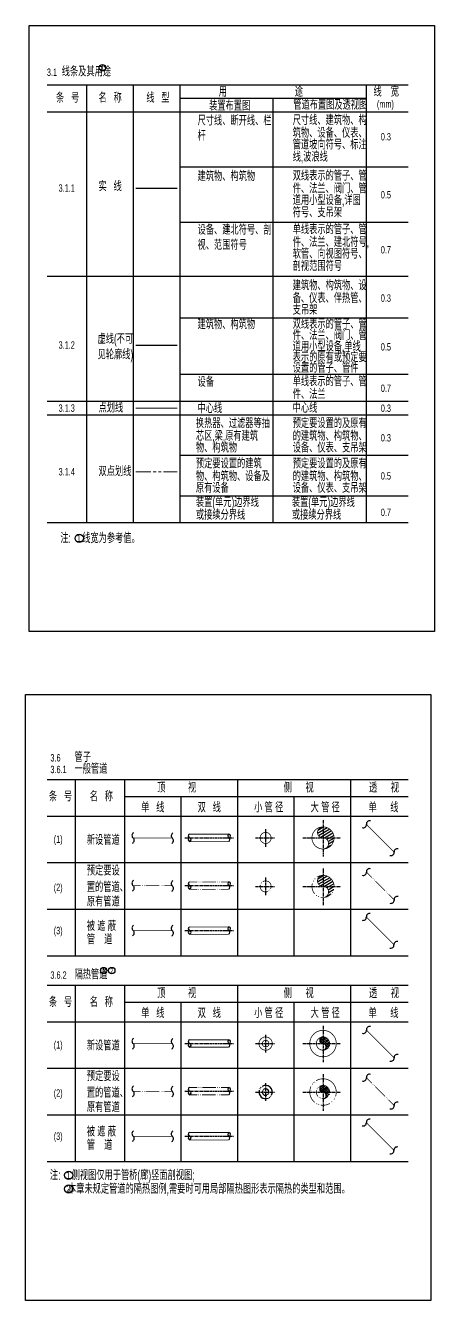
# Model space of a CAD drawing. Header units: inches. Extents: x -18 to 2014, y 4 to 801.
# Drawn here: x -18 to 149, y 282 to 801 of the extents above; entities that cross this region are included whole.
import ezdxf

# ---------------------------------------------------------------- set-up
doc = ezdxf.new("R2010")
doc.units = ezdxf.units.IN
doc.header["$MEASUREMENT"] = 0
doc.linetypes.add('CENTER', pattern=[2, 1.25, -0.25, 0.25, -0.25])
doc.linetypes.add('DASHED', pattern=[0.75, 0.5, -0.25])
doc.layers.add('TEXT', color=6, linetype='Continuous')
doc.styles.get("Standard").update_dxf_attribs({"font": 'pdatxt.shx', "bigfont": 'hztxt.shx'})

# ---------------------------------------------------------------- blocks, each defined once
blk = doc.blocks.new('BZH')
at = {"layer": 'TEXT', "color": 6}
for centre, start, end in [((0.5330142281600274, 0.6703013697842835), 120.0646550722237, 231.5087731403127), ((-0.5614378965001379, -0.6466804327719728), 296.5830063715022, 49.03599266516452)]:
    blk.add_arc(centre, 0.8563924881481542, start, end, dxfattribs=at)

msp = doc.modelspace()

# ---------------------------------------------------------------- linework, layer by layer
at = {"color": 3}
for p, q in [((-16.11487862611998, 801.3490613017178), (148.88512137388, 801.3490613017178)), ((-16.11487862611998, 554.3490613017178), (-16.11487862611998, 801.3490613017178)), ((148.88512137388, 801.3490613017178), (148.88512137388, 554.3490613017178)), ((-8.876210304034291, 777.1931770831769), (138.1237896959657, 777.1931770831769)), ((7.123789695965709, 777.1931770831769), (7.123789695965709, 598.6931770831769)), ((26.12378969596571, 777.1931770831769), (26.12378969596571, 598.6931770831769)), ((45.12378969596571, 777.1931770831769), (45.12378969596571, 598.6931770831769)), ((121.1237896959657, 777.1931770831769), (121.1237896959657, 598.6931770831769)), ((45.12378969596571, 771.6931770831769), (121.1237896959657, 771.6931770831769)), ((83.12378969596571, 771.6931770831769), (83.12378969596571, 598.6931770831769)), ((-8.876210304034291, 766.1931770831769), (138.1237896959657, 766.1931770831769)), ((45.12378969596571, 743.6931770831769), (138.1237896959657, 743.6931770831769)), ((45.12378969596571, 721.1931770831769), (138.1237896959657, 721.1931770831769)), ((-8.876210304034291, 699.1931770831769), (138.1237896959657, 699.1931770831769)), ((45.12378969596571, 682.1931770831769), (138.1237896959657, 682.1931770831769)), ((45.12378969596571, 659.1931770831769), (138.1237896959657, 659.1931770831769)), ((-8.876210304034291, 648.1931770831769), (138.1237896959657, 648.1931770831769)), ((-8.876210304034291, 642.6931770831769), (138.1237896959657, 642.6931770831769)), ((45.12378969596571, 626.1931770831769), (138.1237896959657, 626.1931770831769)), ((45.12378969596571, 609.6931770831769), (138.1237896959657, 609.6931770831769)), ((-8.876210304034291, 598.6931770831769), (138.1237896959657, 598.6931770831769)), ((148.88512137388, 554.3490613017178), (-16.11487862611998, 554.3490613017178)), ((-17.64651626926875, 528.6202622558882), (147.3534837307313, 528.6202622558882)), ((-17.64651626926875, 281.620262255888), (-17.64651626926875, 528.6202622558882)), ((147.3534837307313, 528.6202622558882), (147.3534837307313, 281.620262255888)), ((-8.881938568158464, 494.0299910027258), (138.1180614318415, 494.0299910027258)), ((2.620307265359454, 494.0299910027258), (2.620307265359909, 422.0960266081235)), ((22.62480258530345, 494.0299910027258), (22.62480258530345, 422.0960266081235)), ((68.62480258530346, 494.0299910027258), (68.62480258530346, 422.0960266081235)), ((114.6248025853035, 494.0299910027258), (114.6248025853035, 422.0960266081235)), ((22.62480258530345, 487.0960266081235), (138.1180614318415, 487.0960266081235)), ((45.62480258530346, 487.0960266081235), (45.62480258530346, 422.0960266081235)), ((91.62480258530346, 487.0960266081235), (91.62480258530346, 422.0960266081235)), ((-8.881938568158464, 479.0960266081235), (138.1180614318415, 479.0960266081235)), ((105.2545896259818, 474.3109460354336), (101.2951945769265, 471.9419522026064)), ((103.8789423917771, 474.6531938288479), (101.3654783671624, 473.1493325824776)), ((106.239589577264, 473.7349653124709), (101.7225423227661, 471.0323158026555)), ((106.9814173771398, 473.0134893004908), (102.5643733444064, 470.3706739352069)), ((107.5235973113724, 472.1725595445455), (104.0566217385928, 470.0981912007157)), ((107.8708058875101, 471.2149741027742), (105.061261213045, 469.5339612398499)), ((107.9936485912218, 470.1231455856116), (105.6062084518664, 468.694687223588)), ((107.7920864657382, 468.8372184674805), (105.7207580218707, 467.5978967406797)), ((106.7152597030355, 467.0276011133478), (104.7397155237315, 465.8455892354559)), ((-8.881938568158464, 460.0960266081235), (138.1180614318415, 460.0960266081235)), ((105.2545896259818, 454.5539396492151), (101.2951945769265, 452.1849458163879)), ((103.8789423917771, 454.8961874426295), (101.3654783671624, 453.392326196259)), ((106.239589577264, 453.9779589262525), (101.7225423227661, 451.2753094164372)), ((106.9814173771398, 453.2564829142725), (102.5643733444064, 450.6136675489884)), ((107.5235973113724, 452.4155531583271), (104.0566217385928, 450.3411848144974)), ((106.7152597030355, 447.2705947271293), (104.7397155237315, 446.0885828492374)), ((107.8708058875101, 451.4579677165557), (105.061261213045, 449.7769548536314)), ((107.9936485912218, 450.366139199393), (105.6062084518664, 448.9376808373697)), ((107.7920864657382, 449.080212081262), (105.7207580218707, 447.8408903544612)), ((-8.881938568158464, 441.0960266081235), (138.1180614318415, 441.0960266081235)), ((-8.881938568158464, 422.0960266081235), (138.1180614318415, 422.0960266081235)), ((-8.881938568158464, 410.212386237267), (138.1180614318415, 410.212386237267)), ((2.620307265359454, 410.212386237267), (2.620307265359909, 338.2784218426647)), ((22.62480258530345, 410.212386237267), (22.62480258530345, 338.2784218426647)), ((68.62480258530346, 410.212386237267), (68.62480258530346, 338.2784218426647)), ((114.6248025853035, 410.212386237267), (114.6248025853035, 338.2784218426647)), ((22.62480258530345, 403.2784218426647), (138.1180614318415, 403.2784218426647)), ((45.62480258530346, 403.2784218426647), (45.62480258530346, 338.2784218426647)), ((91.62480258530346, 403.2784218426647), (91.62480258530346, 338.2784218426647)), ((-8.881938568158464, 395.2784218426647), (138.1180614318415, 395.2784218426647)), ((104.5503095317301, 388.8368420853006), (102.1746725022973, 387.4154457856043)), ((103.7249211912073, 389.0421907613492), (102.2168427764388, 388.1398740135269)), ((105.1413095024997, 388.491253651523), (102.4310811498009, 386.8696639456338)), ((105.5864061824251, 388.0583680443349), (102.936179762785, 386.4726788251646)), ((105.9117141429644, 387.5538101907677), (103.831528799297, 386.3091891844699)), ((106.1200392886473, 386.9792589257049), (104.4343124839681, 385.9706512079503)), ((106.1937449108742, 386.3241618154073), (104.7612808272608, 385.4670867981933)), ((106.0728076355842, 385.5526055445287), (104.8300105692635, 384.8090125084482)), ((105.4267115779627, 384.4668351320491), (104.2413850703798, 383.757628005314)), ((-8.881938568158464, 376.2784218426647), (138.1180614318415, 376.2784218426647)), ((104.5503095317301, 369.0798356990821), (102.1746725022973, 367.6584393993858)), ((103.7249211912073, 369.2851843751308), (102.2168427764388, 368.3828676273085)), ((105.1413095024997, 368.7342472653045), (102.4310811498009, 367.1126575594154)), ((105.5864061824251, 368.3013616581165), (102.936179762785, 366.7156724389461)), ((105.9117141429644, 367.7968038045494), (103.831528799297, 366.5521827982514)), ((105.4267115779627, 364.7098287458306), (104.2413850703798, 364.0006216190955)), ((106.1200392886473, 367.2222525394865), (104.4343124839681, 366.213644821732)), ((106.1937449108742, 366.5671554291889), (104.7612808272608, 365.7100804119748)), ((106.0728076355842, 365.7955991583103), (104.8300105692635, 365.0520061222298)), ((-8.881938568158464, 357.2784218426647), (138.1180614318415, 357.2784218426647)), ((-8.881938568158464, 338.2784218426647), (138.1180614318415, 338.2784218426647)), ((147.3534837307313, 281.620262255888), (-17.64651626926875, 281.620262255888))]:
    msp.add_line(p, q, dxfattribs=at)
at = {"color": 3, "linetype": 'CENTER'}
for p, q in [((80.12893973544729, 473.7953018687178), (80.12893973544729, 466.360518069971)), ((103.4938893903528, 477.4209056636873), (103.4938893903528, 462.5513380661936)), ((47.29234070368662, 470.2011743742516), (67.15051601436667, 470.2011743742516)), ((75.99571510310685, 470.1696980737483), (83.75698918066306, 470.1696980737483)), ((95.2274401256715, 470.1696980737483), (110.7499882807839, 470.1696980737483)), ((103.4938893903528, 457.6638992774689), (103.4938893903528, 442.7943316799753)), ((80.12893973544729, 454.038292849601), (80.12893973544729, 446.6035090508541)), ((47.29234070368662, 450.7601447592344), (67.15051601436667, 450.7601447592344)), ((75.99571510310685, 450.4126890546315), (83.75698918066306, 450.4126890546315)), ((95.2274401256715, 450.4126916875298), (110.7499882807839, 450.4126916875298)), ((47.29234070368662, 432.4058808239305), (67.15051601436667, 432.4058808239305)), ((80.12893973544729, 389.977697103259), (80.12893973544729, 382.5429133045122)), ((103.4938893903528, 393.6033008982285), (103.4938893903528, 378.7337333007349)), ((47.29234070368662, 386.3835696087928), (67.15051601436667, 386.3835696087928)), ((75.99571510310685, 386.3520933082894), (83.75698918066306, 386.3520933082894)), ((95.2274401256715, 386.3520933082894), (110.7499882807839, 386.3520933082894)), ((80.12893973544729, 370.2206880841421), (80.12893973544729, 362.7859042853952)), ((103.4938893903528, 373.84629451201), (103.4938893903528, 358.9767269145163)), ((47.29234070368662, 366.9425399937755), (67.15051601436667, 366.9425399937755)), ((75.99571510310685, 366.5950842891726), (83.75698918066306, 366.5950842891726)), ((95.2274401256715, 366.5950869220709), (110.7499882807839, 366.5950869220709)), ((47.29234070368662, 348.5882760584715), (67.15051601436667, 348.5882760584715))]:
    msp.add_line(p, q, dxfattribs=at)
at = {"color": 3}
for points, const_width in [([(27.14717802029295, 734.9695310572196), (44.14717802029296, 734.9695310572196)], 0.5), ([(121.1587145678488, 475.6658065399803), (132.4399470625187, 464.3845740453104)], 0.3), ([(26.18396368621248, 470.1238040215464), (42.13803568045856, 470.1238040215464)], 0.3), ([(49.24038205167668, 452.2601447592344), (52.36289467192697, 452.2601447592344)], 0.3), ([(52.85868919264172, 452.2601447592344), (53.15968511613724, 452.2601447592344)], 0.3), ([(53.62276054454802, 452.2601447592344), (53.89343463618266, 452.2601447592344)], 0.3), ([(54.36289467192697, 452.2601447592344), (59.94820454323386, 452.2601447592344)], 0.3), ([(60.52617121772542, 452.2601447592344), (60.74820454323404, 452.2601447592344)], 0.3), ([(61.30014722989031, 452.2601447592344), (61.50296598385845, 452.2601447592344)], 0.3), ([(61.94820454323386, 452.2601447592344), (65.19445404592321, 452.2601447592344)], 0.3), ([(121.1587145678488, 456.2081475385992), (123.3666644159681, 454.00019769048)], 0.3), ([(123.7172440836404, 453.6496180228074), (123.9300803422535, 453.4367817641941)], 0.3), ([(124.2575241178839, 453.1093379885639), (124.4489196035703, 452.9179425028776)], 0.3), ([(124.780877978341, 452.5859841281069), (128.7302884633706, 448.6365736430774)], 0.3), ([(26.18396368621248, 450.6661450201653), (29.30647630646231, 450.6661450201653)], 0.3), ([(29.80227082717706, 450.6661450201653), (30.10326675067304, 450.6661450201653)], 0.3), ([(30.56634217908382, 450.6661450201653), (30.83701627071846, 450.6661450201653)], 0.3), ([(31.30647630646231, 450.6661450201653), (36.89178617776966, 450.6661450201653)], 0.3), ([(37.46975285226077, 450.6661450201653), (37.69178617776984, 450.6661450201653)], 0.3), ([(38.24372886442612, 450.6661450201653), (38.44654761839379, 450.6661450201653)], 0.3), ([(38.89178617776966, 450.6661450201653), (42.13803568045856, 450.6661450201653)], 0.3), ([(49.14227898619006, 449.2601447592344), (52.26479160644035, 449.2601447592344)], 0.3), ([(52.76058612715511, 449.2601447592344), (53.06158205065063, 449.2601447592344)], 0.3), ([(53.5246574790614, 449.2601447592344), (53.79533157069605, 449.2601447592344)], 0.3), ([(54.26479160644035, 449.2601447592344), (59.85010147774724, 449.2601447592344)], 0.3), ([(60.42806815223881, 449.2601447592344), (60.65010147774743, 449.2601447592344)], 0.3), ([(61.2020441644037, 449.2601447592344), (61.40486291837183, 449.2601447592344)], 0.3), ([(61.85010147774724, 449.2601447592344), (65.0963509804366, 449.2601447592344)], 0.3), ([(129.138972618203, 448.2278894882447), (129.2959738883198, 448.0708882181282)], 0.3), ([(129.6862563048809, 447.6806058015671), (129.8296708211634, 447.5371912852845)], 0.3), ([(130.1445020257435, 447.2223600807043), (132.4399470625182, 444.9269150439295)], 0.3), ([(121.1587145678488, 391.8482017745214), (132.4399470625187, 380.5669692798517)], 0.3), ([(26.18396368621248, 386.3061992560875), (42.13803568045856, 386.3061992560875)], 0.3), ([(121.1587145678488, 372.3905427731403), (123.3666644159681, 370.182592925021)], 0.3), ([(123.7172440836404, 369.8320132573485), (123.9300803422535, 369.6191769987352)], 0.3), ([(124.2575241178839, 369.2917332231049), (124.4489196035703, 369.1003377374186)], 0.3), ([(26.18396368621248, 366.8485402547064), (29.30647630646231, 366.8485402547064)], 0.3), ([(29.80227082717706, 366.8485402547064), (30.10326675067304, 366.8485402547064)], 0.3), ([(30.56634217908382, 366.8485402547064), (30.83701627071846, 366.8485402547064)], 0.3), ([(31.30647630646231, 366.8485402547064), (36.89178617776966, 366.8485402547064)], 0.3), ([(37.46975285226077, 366.8485402547064), (37.69178617776984, 366.8485402547064)], 0.3), ([(38.24372886442612, 366.8485402547064), (38.44654761839379, 366.8485402547064)], 0.3), ([(38.89178617776966, 366.8485402547064), (42.13803568045856, 366.8485402547064)], 0.3), ([(49.14227898619006, 365.4425399937755), (52.26479160644035, 365.4425399937755)], 0.3), ([(49.24038205167668, 368.4425399937755), (52.36289467192697, 368.4425399937755)], 0.3), ([(52.76058612715511, 365.4425399937755), (53.06158205065063, 365.4425399937755)], 0.3), ([(52.85868919264172, 368.4425399937755), (53.15968511613724, 368.4425399937755)], 0.3), ([(53.5246574790614, 365.4425399937755), (53.79533157069605, 365.4425399937755)], 0.3), ([(53.62276054454802, 368.4425399937755), (53.89343463618266, 368.4425399937755)], 0.3), ([(54.26479160644035, 365.4425399937755), (59.85010147774724, 365.4425399937755)], 0.3), ([(54.36289467192697, 368.4425399937755), (59.94820454323386, 368.4425399937755)], 0.3), ([(60.42806815223881, 365.4425399937755), (60.65010147774743, 365.4425399937755)], 0.3), ([(60.52617121772542, 368.4425399937755), (60.74820454323404, 368.4425399937755)], 0.3), ([(61.2020441644037, 365.4425399937755), (61.40486291837183, 365.4425399937755)], 0.3), ([(61.30014722989031, 368.4425399937755), (61.50296598385845, 368.4425399937755)], 0.3), ([(61.85010147774724, 365.4425399937755), (65.0963509804366, 365.4425399937755)], 0.3), ([(61.94820454323386, 368.4425399937755), (65.19445404592321, 368.4425399937755)], 0.3), ([(124.780877978341, 368.768379362648), (128.7302884633706, 364.8189688776185)], 0.3), ([(129.138972618203, 364.4102847227859), (129.2959738883198, 364.2532834526693)], 0.3), ([(129.6862563048809, 363.8630010361082), (129.8296708211634, 363.7195865198257)], 0.3), ([(130.1445020257435, 363.4047553152454), (132.4399470625182, 361.1093102784706)], 0.3)]:
    msp.add_lwpolyline(points, dxfattribs=dict(at, const_width=const_width))
at = {"color": 3, "linetype": 'DASHED'}
for points, const_width in [([(27.14717802029295, 670.9813385673023), (44.14717802029296, 670.9813385673023)], 0.5), ([(121.1115827188939, 437.9258850977803), (132.3928152135638, 426.6446526031104)], 0.3), ([(26.18396368621248, 432.4058808239305), (42.13803568045856, 432.4058808239305)], 0.3), ([(49.14227898619006, 433.9058808239305), (65.0963509804366, 433.9058808239305)], 0.3), ([(49.14227898619006, 430.9058808239305), (65.0963509804366, 430.9058808239305)], 0.3), ([(121.1115827188939, 354.1082803323214), (132.3928152135638, 342.8270478376516)], 0.3), ([(26.18396368621248, 348.5882760584715), (42.13803568045856, 348.5882760584715)], 0.3), ([(49.14227898619006, 350.0882760584715), (65.0963509804366, 350.0882760584715)], 0.3), ([(49.14227898619006, 347.0882760584715), (65.0963509804366, 347.0882760584715)], 0.3)]:
    msp.add_lwpolyline(points, dxfattribs=dict(at, const_width=const_width))
at = {"color": 3, "linetype": 'CENTER', "const_width": 0.5}
msp.add_lwpolyline([(27.14717802029295, 645.349557551713), (44.14717802029296, 645.349557551713)], dxfattribs=at)
at = {"color": 3, "linetype": 'Continuous'}
for points, const_width in [([(27.14717802029295, 619.4026977660346), (33.38610815601547, 619.4026977660346)], 0.5), ([(34.29178883424643, 619.4026977660346), (35.55974452511887, 619.4026977660346)], 0.5), ([(36.46542520334984, 619.4026977660346), (37.6246981946189, 619.4026977660346)], 0.5), ([(38.42169813135357, 619.4026977660346), (44.14717802029296, 619.4026977660346)], 0.5), ([(49.14227898619006, 471.7011743742516), (65.0963509804366, 471.7011743742516)], 0.3), ([(49.14227898619006, 468.7011743742516), (65.0963509804366, 468.7011743742516)], 0.3), ([(49.14227898619006, 387.8835696087928), (65.0963509804366, 387.8835696087928)], 0.3), ([(49.14227898619006, 384.8835696087928), (65.0963509804366, 384.8835696087928)], 0.3)]:
    msp.add_lwpolyline(points, dxfattribs=dict(at, const_width=const_width))
at = {"color": 3, "const_width": 0.3}
for points in [[(105.9635392072206, 466.4079392056062, 1271.526783014444), (105.9516931762102, 466.4001887488857, 1271.526783014444)], [(103.4938893903528, 474.6696980737374, 1), (103.4938893903528, 470.1696980737483, 1)], [(81.36376464388118, 468.2888186396772, 1271.526783014444), (81.35784162837595, 468.284943411317, 1271.526783014444)], [(103.4938893903528, 465.6696980737472, 1), (103.4938893903528, 470.1696980737483, 1)], [(78.59454776833368, 452.0667742841043, 0.0317151215372868), (78.40995722635321, 451.8494348218882, 0.0317151215372868)], [(82.12068058206901, 449.3660427916092, 0.7662264013902721), (78.93264313159139, 452.3183056046234, 0.7662264013902721)], [(99.65291009600847, 452.7572338731919, 0.0231819571152386), (99.45235147826921, 452.3915730142206, 0.0231819571152386)], [(100.354288436312, 453.6364946978433, 0.02163129134883854), (100.0874810857341, 453.3531648573016, 0.02163129134883854)], [(107.981380504221, 450.0773955454217, 0.6228705673106786), (101.0169115702699, 454.1696293871369, 0.6228705673106786)], [(103.4938893903528, 454.912691687519, 1), (103.4938893903528, 450.4126916875298, 1)], [(77.9752249631471, 451.0638516146544, 0.6444572294901333), (81.05763152631258, 448.363291202193, 0.6444572294901333)], [(78.28634388589549, 451.6653722931171, 0.02472179675572566), (78.18117104808121, 451.4694570958433, 0.02472179675572566)], [(81.34940307727962, 448.5224591132634, 0.02034188630259665), (81.49897884557018, 448.627894154164, 0.02034188630259665)], [(81.74688334254293, 448.8491167076458, 0.02182518808378677), (81.87702983185196, 448.9961153661661, 0.02182518808378677)], [(99.17263029435904, 451.6683667351573, 0.2601360743709809), (100.1562212169207, 447.3944188098644, 0.2601360743709809)], [(100.6600398732668, 446.9170805943858, 0.0264203275901969), (101.0444908391006, 446.6377152985805, 0.0264203275901969)], [(103.4938893903528, 445.9126916875287, 1), (103.4938893903528, 450.4126916875298, 1)], [(105.9635392072206, 446.6509328193878, 0.06619463871925087), (106.8607572614493, 447.4270258089411, 0.06619463871925087)], [(107.2362703845921, 447.913775023465, 0.01696519760989098), (107.397090455008, 448.1732673309473, 0.01696519760989098)], [(107.7265270198247, 448.8846934226246, 0.02579436415972904), (107.861368149113, 449.3286578819005, 0.02579436415972904)], [(101.4521577266538, 446.4025380977711, 0.02298263569642912), (101.8288481228962, 446.232065229967, 0.02298263569642912)], [(102.5770683930256, 446.0070771720656, 0.1982813816949799), (105.9516931762102, 446.6431823626671, 0.1982813816949799)], [(106.457469170594, 381.8379826665189, 1271.526783014444), (106.4432539333813, 381.8286821184542, 1271.526783014444)], [(81.61072962556787, 384.0950379874042, 1271.526783014444), (81.6036220069615, 384.0903877133719, 1271.526783014444)], [(80.86983468050781, 385.2235656478468, 1271.526783014444), (80.8662808712044, 385.2212405108307, 1271.526783014444)], [(104.9756792804734, 384.0950379874042, 1271.526783014444), (104.9685716618671, 384.0903877133719, 1271.526783014444)], [(82.51902875139345, 365.3391087735459, 0.7662264013902739), (78.6933838108204, 368.8818241491629, 0.7662264013902739)], [(99.29387106744767, 369.9891767981822, 0.01929978253826779), (99.04464901167617, 369.6551947719051, 0.01929978253826779)], [(100.0311524750092, 370.7386907949054, 0.02364816993268394), (99.6553294365714, 370.3931729507283, 0.02364816993268394)], [(108.590439103498, 364.8103793770062, 0.7068082799808244), (100.6553214739862, 371.188836173393, 0.7068082799808244)], [(106.1863840586736, 366.393909236806, 0.622870567310678), (102.0077026983032, 368.8492495418351, 0.622870567310678)], [(77.54448200868697, 367.3764793612001, 0.6444572294901314), (81.24336988448582, 364.1358068662464, 0.6444572294901314)], [(77.9178247159854, 368.0983041753554, 0.02472179675574532), (77.7916173106079, 367.8632059386265, 0.02472179675574532)], [(78.28766937491096, 368.57998656454, 0.03171512153728658), (78.0661607245344, 368.3191792098807, 0.03171512153728658)], [(78.83671087206736, 366.9857818251864, 0.6444572294901314), (80.68615480996655, 365.3654455777095, 0.6444572294901314)], [(79.02338222571657, 367.3466942322639, 0.02472179675574532), (78.96027852302782, 367.2291451138996, 0.02472179675574532)], [(79.20830455517913, 367.5875354268563, 0.03171512153728658), (79.09755022999084, 367.4571317495266, 0.03171512153728658)], [(81.3239842434206, 365.9670965313592, 0.7662264013902739), (79.41116177313384, 367.7384542191677, 0.7662264013902739)], [(80.86121774054678, 365.4609463243518, 0.02034188630259665), (80.9509632015212, 365.5242073488922, 0.02034188630259665)], [(81.09970589970467, 365.6569408809812, 0.02182518808378655), (81.17779379328991, 365.7451400760934, 0.02182518808378655)], [(81.59349574564581, 364.326808359531, 0.02034188630259665), (81.77298666759467, 364.4533304086117, 0.02034188630259665)], [(82.07047206396206, 364.7187974727898, 0.02182518808378655), (82.22664785113298, 364.8951958630141, 0.02182518808378655)], [(98.58845215111856, 368.8526709164791, 0.3462169642145146), (100.1451611809577, 362.3588126887883, 0.3462169642145146)], [(100.9011339327568, 367.3484919506474, 0.2601360743709798), (101.4912884862935, 364.7841231954716, 0.2601360743709798)], [(101.1893018137463, 368.0018122334681, 0.02318195711527381), (101.0689666431023, 367.782415718085, 0.02318195711527381)], [(101.6101288179285, 368.529368728259, 0.02163129134883854), (101.4500444075817, 368.3593708239341, 0.02163129134883854)], [(101.7935796801013, 364.4977202661846, 0.0264203275901969), (102.0242502596012, 364.3301010887014, 0.0264203275901969)], [(102.2688503921333, 364.1889947682158, 0.02298263569642912), (102.4948646298791, 364.0867110475332, 0.02298263569642912)], [(102.9437967919563, 363.9517182127924, 0.1982813816949799), (104.9685716618671, 364.3333813271533, 0.1982813816949799)], [(104.9756792804734, 364.3380316011857, 0.06619463871925087), (105.5140101130106, 364.8036873949176, 0.06619463871925087)], [(105.7393179868965, 365.095736923632, 0.01696519760989076), (105.8358100291458, 365.2514323081214, 0.01696519760989076)], [(106.033471968036, 365.6782879631277, 0.02579436415972904), (106.114376645609, 365.9446666386934, 0.02579436415972904)], [(107.9496156673228, 363.5444307066473, 0.02147786372789299), (108.1949113564089, 363.9379470170908, 0.02147786372789299)], [(100.8150599558936, 361.9063906362086, 0.01997213834768396), (101.1977267524823, 361.707588877014, 0.01997213834768396)], [(101.5849682977102, 361.5437484596379, 0.01707949173877752), (101.9342158131532, 361.4252302187784, 0.01707949173877752)], [(102.5848351065435, 361.2721534912372, 0.1807876212671307), (106.2992282837028, 361.9809701383885, 0.1807876212671307)], [(106.9675212474414, 362.4606121402618, 0.01674166816772526), (107.2363761196581, 362.7022996069241, 0.01674166816772526)]]:
    msp.add_lwpolyline(points, format="xyb", dxfattribs=at)
at = {"color": 3, "const_width": 0.025}
for points in [[(100.4122932361921, 390.1203607036584, 1), (100.4372932361918, 390.1203607036584, 1)], [(102.2030544175097, 390.4044162145247, 1), (102.2280544175093, 390.4044162145247, 1)], [(103.1410699178283, 391.0861499671836, 1), (103.1660699178284, 391.0861499671836, 1)], [(103.2831935891769, 390.0919543627022, 1), (103.3081935891766, 390.0919543627022, 1)], [(104.1927894692964, 391.228179039066, 1), (104.2177894692965, 391.228179039066, 1)], [(104.5623102842211, 390.2055770936285, 1), (104.5873102842212, 390.2055770936285, 1)], [(105.3582057660989, 390.7168780663473, 1), (105.383205766099, 390.7168780663473, 1)], [(105.6424531087956, 390.0919543627022, 1), (105.6674531087957, 390.0919543627022, 1)], [(77.76771520100252, 386.4670693489989, 1), (77.79271520100215, 386.4670693489989, 1)], [(77.84103635995339, 385.9053299414208, 1), (77.86603635995348, 385.9053299414208, 1)], [(78.01211662890105, 387.395163405974, 1), (78.03711662890069, 387.395163405974, 1)], [(78.08543413494422, 386.7601530685164, 1), (78.11043413494431, 386.7601530685164, 1)], [(78.08543413494422, 385.2458942054046, 1), (78.11043413494431, 385.2458942054046, 1)], [(78.25651440389188, 385.636671620462, 1), (78.28151440389198, 385.636671620462, 1)], [(78.37871511784093, 386.19841102804, 1), (78.40371511784102, 386.19841102804, 1)], [(78.45203627679226, 386.9066922953769, 1), (78.47703627679189, 386.9066922953769, 1)], [(78.50091583179042, 387.5417052657328, 1), (78.52591583179006, 387.5417052657328, 1)], [(78.5742369907413, 385.319165135284, 1), (78.59923699074139, 385.319165135284, 1)], [(78.5742369907413, 384.879542188906, 1), (78.59923699074139, 384.879542188906, 1)], [(78.69643405178309, 388.0545991419903, 1), (78.72143405178318, 388.0545991419903, 1)], [(79.18523690758016, 387.785938188133, 1), (79.2102369075798, 387.785938188133, 1)], [(79.18523690758016, 384.9283877202266, 1), (79.2102369075798, 384.9283877202266, 1)], [(79.23411646257833, 388.2988320643904, 1), (79.25911646257796, 388.2988320643904, 1)], [(79.7229156654677, 388.6163385495683, 1), (79.74791566546733, 388.6163385495683, 1)], [(79.7229156654677, 388.1278674389712, 1), (79.74791566546733, 388.1278674389712, 1)], [(79.84511637941674, 384.6108838679471, 1), (79.87011637941683, 384.6108838679471, 1)], [(80.21171486835706, 388.1034446733109, 1), (80.2367148683567, 388.1034446733109, 1)], [(80.28503602730794, 388.6896094794477, 1), (80.31003602730803, 388.6896094794477, 1)], [(80.45611629625515, 388.2988320643904, 1), (80.48111629625524, 388.2988320643904, 1)], [(80.52943380229877, 384.6841547978265, 1), (80.55443380229886, 384.6841547978265, 1)], [(80.7738352301973, 387.9324800478918, 1), (80.7988352301974, 387.9324800478918, 1)], [(81.01823665809584, 388.4942220883683, 1), (81.04323665809594, 388.4942220883683, 1)], [(81.26263443308667, 387.9080572822315, 1), (81.28763443308677, 387.9080572822315, 1)], [(81.26263443308667, 385.1237777442045, 1), (81.28763443308677, 385.1237777442045, 1)], [(81.45815630598705, 387.395163405974, 1), (81.48315630598714, 387.395163405974, 1)], [(81.62923657493425, 385.7832108473223, 1), (81.65423657493434, 385.7832108473223, 1)], [(81.62923657493425, 384.7085775634868, 1), (81.65423657493434, 384.7085775634868, 1)], [(81.75143363597604, 386.7113049042975, 1), (81.77643363597613, 386.7113049042975, 1)], [(81.75143363597604, 385.319165135284, 1), (81.77643363597613, 385.319165135284, 1)], [(81.87363434992554, 387.8103635866917, 1), (81.89863434992517, 387.8103635866917, 1)], [(81.99583506387458, 387.2241987805548, 1), (82.02083506387467, 387.2241987805548, 1)], [(82.11803577782362, 386.19841102804, 1), (82.14303577782371, 386.19841102804, 1)], [(82.24023649177312, 385.319165135284, 1), (82.26523649177275, 385.319165135284, 1)], [(82.3624335528149, 386.955540459596, 1), (82.38743355281454, 386.955540459596, 1)], [(82.3624335528149, 385.7832108473223, 1), (82.38743355281454, 385.7832108473223, 1)], [(82.43575471176578, 386.515917513218, 1), (82.46075471176587, 386.515917513218, 1)], [(82.81643973545093, 386.3520933082894, 1), (82.84143973545102, 386.3520933082894, 1)], [(98.56468185575355, 385.5186519491894, 1), (98.58968185575364, 385.5186519491894, 1)], [(98.64995532798153, 386.9957448183317, 1), (98.67495532798117, 386.9957448183317, 1)], [(99.36057733763133, 388.501241395532, 1), (99.38557733763142, 388.501241395532, 1)], [(99.36057733763133, 386.1151693118782, 1), (99.38557733763142, 386.1151693118782, 1)], [(99.4174275367524, 386.7684993564794, 1), (99.44242753675249, 386.7684993564794, 1)], [(99.559551208101, 385.0925673664406, 1), (99.58455120810109, 385.0925673664406, 1)], [(99.64482468032853, 387.5354494991083, 1), (99.66982468032862, 387.5354494991083, 1)], [(99.98592222214634, 388.1319668617971, 1), (100.0109222221464, 388.1319668617971, 1)], [(100.3554430370711, 385.9731428728942, 1), (100.3804430370712, 385.9731428728942, 1)], [(100.4975667084197, 389.2113814891471, 1), (100.5225667084198, 389.2113814891471, 1)], [(100.5544169075407, 387.0809612083019, 1), (100.5794169075404, 387.0809612083019, 1)], [(100.6396903797683, 385.0357573174268, 1), (100.6646903797684, 385.0357573174268, 1)], [(101.1513385189488, 388.501241395532, 1), (101.1763385189489, 388.501241395532, 1)], [(101.5777095329946, 389.6658697799535, 1), (101.6027095329943, 389.6658697799535, 1)], [(102.629425431555, 389.353407928131, 1), (102.6544254315551, 389.353407928131, 1)], [(104.1927894692964, 389.3818142690872, 1), (104.2177894692965, 389.3818142690872, 1)], [(105.2160784418426, 388.9273259782807, 1), (105.2410784418427, 388.9273259782807, 1)], [(106.21094779419, 387.961534081857, 1), (106.2359477941901, 387.961534081857, 1)], [(106.3530714655386, 389.1261650991771, 1), (106.3780714655383, 389.1261650991771, 1)], [(106.7510192064775, 387.2229876472858, 1), (106.7760192064772, 387.2229876472858, 1)], [(106.7510192064775, 386.3140084327744, 1), (106.7760192064772, 386.3140084327744, 1)], [(106.8078657526909, 385.3766255102054, 1), (106.8328657526905, 385.3766255102054, 1)], [(106.9499930769468, 389.7226824618658, 1), (106.9749930769468, 389.7226824618658, 1)], [(107.1773902205229, 384.6664854165903, 1), (107.202390220523, 384.6664854165903, 1)], [(107.3763640909926, 388.0183467637693, 1), (107.4013640909922, 388.0183467637693, 1)], [(107.5184877623412, 388.9273259782807, 1), (107.5434877623408, 388.9273259782807, 1)], [(107.8027351050379, 387.1377712573157, 1), (107.827735105038, 387.1377712573157, 1)], [(107.8027351050379, 386.0867656038204, 1), (107.827735105038, 386.0867656038204, 1)], [(107.9448587763865, 385.2630027792792, 1), (107.9698587763866, 385.2630027792792, 1)], [(108.5133534617804, 387.791101301917, 1), (108.5383534617805, 387.791101301917, 1)], [(108.655477133129, 386.4560375046569, 1), (108.6804771331291, 386.4560375046569, 1)], [(78.62311654573946, 384.562035703728, 1), (78.64811654573955, 384.562035703728, 1)], [(79.23411646257833, 384.12241275735, 1), (79.25911646257796, 384.12241275735, 1)], [(79.35631717652737, 384.5131901724073, 1), (79.38131717652746, 384.5131901724073, 1)], [(79.84511637941674, 383.9758708975912, 1), (79.87011637941683, 383.9758708975912, 1)], [(80.21171486835706, 384.2933773827692, 1), (80.2367148683567, 384.2933773827692, 1)], [(80.7738352301973, 384.0491418274706, 1), (80.7988352301974, 384.0491418274706, 1)], [(81.01823665809584, 384.562035703728, 1), (81.04323665809594, 384.562035703728, 1)], [(99.07632999493458, 384.3540235647678, 1), (99.10132999493422, 384.3540235647678, 1)], [(99.92907202302573, 383.842722592049, 1), (99.95407202302536, 383.842722592049, 1)], [(100.2133193657225, 384.4960500037518, 1), (100.2383193657226, 384.4960500037518, 1)], [(100.2701695648435, 382.5644688438029, 1), (100.2951695648436, 382.5644688438029, 1)], [(100.7818140511169, 383.6722871792105, 1), (100.8068140511165, 383.6722871792105, 1)], [(101.2081850651622, 383.1041761574779, 1), (101.2331850651623, 383.1041761574779, 1)], [(101.2934621902974, 381.9963578220701, 1), (101.3184621902975, 381.9963578220701, 1)], [(101.435585861646, 384.2119944928855, 1), (101.4605858616457, 384.2119944928855, 1)], [(102.2883278897372, 382.5644688438029, 1), (102.3133278897373, 382.5644688438029, 1)], [(102.4304515610858, 381.3998404593814, 1), (102.4554515610854, 381.3998404593814, 1)], [(102.629425431555, 383.2462052293602, 1), (102.6544254315551, 383.2462052293602, 1)], [(103.0557964456008, 382.1383868939526, 1), (103.0807964456004, 382.1383868939526, 1)], [(103.2831935891769, 381.2294050465428, 1), (103.3081935891766, 381.2294050465428, 1)], [(103.6242911309947, 383.0757698165217, 1), (103.6492911309948, 383.0757698165217, 1)], [(103.7664148023433, 382.3372260148489, 1), (103.7914148023434, 382.3372260148489, 1)], [(104.334913140645, 381.4566505083953, 1), (104.3599131406451, 381.4566505083953, 1)], [(104.6191604833417, 383.217798888404, 1), (104.6441604833418, 383.217798888404, 1)], [(104.9886812982665, 382.4224424048189, 1), (105.0136812982666, 382.4224424048189, 1)], [(105.5003294374475, 381.7407060192616, 1), (105.5253294374471, 381.7407060192616, 1)], [(105.5571759836609, 383.757506202079, 1), (105.5821759836605, 383.757506202079, 1)], [(105.9835506506139, 383.1041761574779, 1), (106.0085506506136, 383.1041761574779, 1)], [(106.1256743219625, 384.4960500037518, 1), (106.1506743219622, 384.4960500037518, 1)], [(106.4099216646593, 382.2804133329366, 1), (106.4349216646594, 382.2804133329366, 1)], [(106.6657420813423, 383.984749031033, 1), (106.6907420813424, 383.984749031033, 1)], [(107.234240419644, 383.2462052293602, 1), (107.2592404196436, 383.2462052293602, 1)], [(107.3763640909926, 383.899532641063, 1), (107.4013640909922, 383.899532641063, 1)], [(108.030132248614, 384.2688071747977, 1), (108.0551322486141, 384.2688071747977, 1)], [(100.4122932361921, 370.3633543174399, 1), (100.4372932361918, 370.3633543174399, 1)], [(100.4975667084197, 369.4543751029286, 1), (100.5225667084198, 369.4543751029286, 1)], [(101.5777095329946, 369.9088633937351, 1), (101.6027095329943, 369.9088633937351, 1)], [(102.2030544175097, 370.6474098283063, 1), (102.2280544175093, 370.6474098283063, 1)], [(102.629425431555, 369.5964015419126, 1), (102.6544254315551, 369.5964015419126, 1)], [(103.1410699178283, 371.3291435809652, 1), (103.1660699178284, 371.3291435809652, 1)], [(103.2831935891769, 370.3349479764838, 1), (103.3081935891766, 370.3349479764838, 1)], [(104.1927894692964, 371.4711726528475, 1), (104.2177894692965, 371.4711726528475, 1)], [(104.1927894692964, 369.6248078828687, 1), (104.2177894692965, 369.6248078828687, 1)], [(104.5623102842211, 370.4485707074099, 1), (104.5873102842212, 370.4485707074099, 1)], [(105.2160784418426, 369.1703195920622, 1), (105.2410784418427, 369.1703195920622, 1)], [(105.3582057660989, 370.9598716801287, 1), (105.383205766099, 370.9598716801287, 1)], [(105.6424531087956, 370.3349479764838, 1), (105.6674531087957, 370.3349479764838, 1)], [(106.3530714655386, 369.3691587129585, 1), (106.3780714655383, 369.3691587129585, 1)], [(106.9499930769468, 369.9656760756474, 1), (106.9749930769468, 369.9656760756474, 1)], [(107.5184877623412, 369.1703195920622, 1), (107.5434877623408, 369.1703195920622, 1)], [(77.76771520100252, 366.710060329882, 1), (77.79271520100215, 366.710060329882, 1)], [(77.84103635995339, 366.148320922304, 1), (77.86603635995348, 366.148320922304, 1)], [(78.01211662890105, 367.6381543868571, 1), (78.03711662890069, 367.6381543868571, 1)], [(78.08543413494422, 367.0031440493996, 1), (78.11043413494431, 367.0031440493996, 1)], [(78.08543413494422, 365.4888851862876, 1), (78.11043413494431, 365.4888851862876, 1)], [(78.25651440389188, 365.879662601345, 1), (78.28151440389198, 365.879662601345, 1)], [(78.37871511784093, 366.4414020089231, 1), (78.40371511784102, 366.4414020089231, 1)], [(78.45203627679226, 367.1496832762601, 1), (78.47703627679189, 367.1496832762601, 1)], [(78.50091583179042, 367.784696246616, 1), (78.52591583179006, 367.784696246616, 1)], [(78.5742369907413, 365.5621561161672, 1), (78.59923699074139, 365.5621561161672, 1)], [(78.5742369907413, 365.1225331697891, 1), (78.59923699074139, 365.1225331697891, 1)], [(78.62311654573946, 364.8050266846112, 1), (78.64811654573955, 364.8050266846112, 1)], [(78.69643405178309, 368.2975901228734, 1), (78.72143405178318, 368.2975901228734, 1)], [(79.18523690758016, 368.0289291690161, 1), (79.2102369075798, 368.0289291690161, 1)], [(79.18523690758016, 365.1713787011097, 1), (79.2102369075798, 365.1713787011097, 1)], [(79.23411646257833, 368.5418230452735, 1), (79.25911646257796, 368.5418230452735, 1)], [(79.23411646257833, 364.3654037382332, 1), (79.25911646257796, 364.3654037382332, 1)], [(79.35631717652737, 364.7561811532905, 1), (79.38131717652746, 364.7561811532905, 1)], [(79.7229156654677, 368.8593295304515, 1), (79.74791566546733, 368.8593295304515, 1)], [(79.7229156654677, 368.3708584198544, 1), (79.74791566546733, 368.3708584198544, 1)], [(79.84511637941674, 364.8538748488302, 1), (79.87011637941683, 364.8538748488302, 1)], [(79.84511637941674, 364.2188618784743, 1), (79.87011637941683, 364.2188618784743, 1)], [(80.21171486835706, 368.3464356541941, 1), (80.2367148683567, 368.3464356541941, 1)], [(80.21171486835706, 364.5363683636522, 1), (80.2367148683567, 364.5363683636522, 1)], [(80.28503602730794, 368.9326004603309, 1), (80.31003602730803, 368.9326004603309, 1)], [(80.45611629625515, 368.5418230452735, 1), (80.48111629625524, 368.5418230452735, 1)], [(80.52943380229877, 364.9271457787096, 1), (80.55443380229886, 364.9271457787096, 1)], [(80.7738352301973, 368.1754710287749, 1), (80.7988352301974, 368.1754710287749, 1)], [(80.7738352301973, 364.2921328083536, 1), (80.7988352301974, 364.2921328083536, 1)], [(81.01823665809584, 368.7372130692515, 1), (81.04323665809594, 368.7372130692515, 1)], [(81.01823665809584, 364.8050266846112, 1), (81.04323665809594, 364.8050266846112, 1)], [(81.26263443308667, 368.1510482631145, 1), (81.28763443308677, 368.1510482631145, 1)], [(81.26263443308667, 365.3667687250876, 1), (81.28763443308677, 365.3667687250876, 1)], [(81.45815630598705, 367.6381543868571, 1), (81.48315630598714, 367.6381543868571, 1)], [(81.62923657493425, 366.0262018282055, 1), (81.65423657493434, 366.0262018282055, 1)], [(81.62923657493425, 364.95156854437, 1), (81.65423657493434, 364.95156854437, 1)], [(81.75143363597604, 366.9542958851806, 1), (81.77643363597613, 366.9542958851806, 1)], [(81.75143363597604, 365.5621561161672, 1), (81.77643363597613, 365.5621561161672, 1)], [(81.87363434992554, 368.0533545675748, 1), (81.89863434992517, 368.0533545675748, 1)], [(81.99583506387458, 367.467189761438, 1), (82.02083506387467, 367.467189761438, 1)], [(82.11803577782362, 366.4414020089231, 1), (82.14303577782371, 366.4414020089231, 1)], [(82.24023649177312, 365.5621561161672, 1), (82.26523649177275, 365.5621561161672, 1)], [(82.3624335528149, 367.1985314404791, 1), (82.38743355281454, 367.1985314404791, 1)], [(82.3624335528149, 366.0262018282055, 1), (82.38743355281454, 366.0262018282055, 1)], [(82.43575471176578, 366.7589084941011, 1), (82.46075471176587, 366.7589084941011, 1)], [(82.81643973545093, 366.5950842891726, 1), (82.84143973545102, 366.5950842891726, 1)], [(98.56468185575355, 365.7616455629708, 1), (98.58968185575364, 365.7616455629708, 1)], [(98.64995532798153, 367.2387384321134, 1), (98.67495532798117, 367.2387384321134, 1)], [(99.07632999493458, 364.5970171785494, 1), (99.10132999493422, 364.5970171785494, 1)], [(99.36057733763133, 368.7442350093135, 1), (99.38557733763142, 368.7442350093135, 1)], [(99.36057733763133, 366.3581629256598, 1), (99.38557733763142, 366.3581629256598, 1)], [(99.4174275367524, 367.0114929702609, 1), (99.44242753675249, 367.0114929702609, 1)], [(99.559551208101, 365.3355609802222, 1), (99.58455120810109, 365.3355609802222, 1)], [(99.64482468032853, 367.7784431128899, 1), (99.66982468032862, 367.7784431128899, 1)], [(99.92907202302573, 364.0857162058306, 1), (99.95407202302536, 364.0857162058306, 1)], [(99.98592222214634, 368.3749604755787, 1), (100.0109222221464, 368.3749604755787, 1)], [(100.2133193657225, 364.7390436175334, 1), (100.2383193657226, 364.7390436175334, 1)], [(100.3554430370711, 366.2161364866758, 1), (100.3804430370712, 366.2161364866758, 1)], [(100.5544169075407, 367.3239548220834, 1), (100.5794169075404, 367.3239548220834, 1)], [(100.6396903797683, 365.2787509312083, 1), (100.6646903797684, 365.2787509312083, 1)], [(100.7818140511169, 363.9152807929921, 1), (100.8068140511165, 363.9152807929921, 1)], [(101.1513385189488, 368.7442350093135, 1), (101.1763385189489, 368.7442350093135, 1)], [(101.435585861646, 364.454988106667, 1), (101.4605858616457, 364.454988106667, 1)], [(105.5571759836609, 364.0004998158606, 1), (105.5821759836605, 364.0004998158606, 1)], [(106.1256743219625, 364.7390436175334, 1), (106.1506743219622, 364.7390436175334, 1)], [(106.21094779419, 368.2045276956387, 1), (106.2359477941901, 368.2045276956387, 1)], [(106.6657420813423, 364.2277426448146, 1), (106.6907420813424, 364.2277426448146, 1)], [(106.7510192064775, 367.4659812610674, 1), (106.7760192064772, 367.4659812610674, 1)], [(106.7510192064775, 366.5570020465561, 1), (106.7760192064772, 366.5570020465561, 1)], [(106.8078657526909, 365.6196191239869, 1), (106.8328657526905, 365.6196191239869, 1)], [(107.1773902205229, 364.9094790303719, 1), (107.202390220523, 364.9094790303719, 1)], [(107.3763640909926, 368.2613403775509, 1), (107.4013640909922, 368.2613403775509, 1)], [(107.3763640909926, 364.1425262548445, 1), (107.4013640909922, 364.1425262548445, 1)], [(107.8027351050379, 367.3807648710974, 1), (107.827735105038, 367.3807648710974, 1)], [(107.8027351050379, 366.329759217602, 1), (107.827735105038, 366.329759217602, 1)], [(107.9448587763865, 365.5059963930607, 1), (107.9698587763866, 365.5059963930607, 1)], [(108.030132248614, 364.5118007885794, 1), (108.0551322486141, 364.5118007885794, 1)], [(108.5133534617804, 368.0340949156984, 1), (108.5383534617805, 368.0340949156984, 1)], [(108.655477133129, 366.6990311184384, 1), (108.6804771331291, 366.6990311184384, 1)], [(100.2701695648435, 362.8074624575844, 1), (100.2951695648436, 362.8074624575844, 1)], [(101.2081850651622, 363.3471697712593, 1), (101.2331850651623, 363.3471697712593, 1)], [(101.2934621902974, 362.2393514358518, 1), (101.3184621902975, 362.2393514358518, 1)], [(102.2883278897372, 362.8074624575844, 1), (102.3133278897373, 362.8074624575844, 1)], [(102.4304515610858, 361.6428340731629, 1), (102.4554515610854, 361.6428340731629, 1)], [(102.629425431555, 363.4891988431418, 1), (102.6544254315551, 363.4891988431418, 1)], [(103.0557964456008, 362.3813805077341, 1), (103.0807964456004, 362.3813805077341, 1)], [(103.2831935891769, 361.4723986603244, 1), (103.3081935891766, 361.4723986603244, 1)], [(103.6242911309947, 363.3187634303032, 1), (103.6492911309948, 363.3187634303032, 1)], [(103.7664148023433, 362.5802196286303, 1), (103.7914148023434, 362.5802196286303, 1)], [(104.334913140645, 361.6996441221768, 1), (104.3599131406451, 361.6996441221768, 1)], [(104.6191604833417, 363.4607925021856, 1), (104.6441604833418, 363.4607925021856, 1)], [(104.9886812982665, 362.6654360186005, 1), (105.0136812982666, 362.6654360186005, 1)], [(105.5003294374475, 361.9836996330432, 1), (105.5253294374471, 361.9836996330432, 1)], [(105.9835506506139, 363.3471697712593, 1), (106.0085506506136, 363.3471697712593, 1)], [(106.4099216646593, 362.523406946718, 1), (106.4349216646594, 362.523406946718, 1)], [(107.234240419644, 363.4891988431418, 1), (107.2592404196436, 363.4891988431418, 1)]]:
    msp.add_lwpolyline(points, format="xyb", close=True, dxfattribs=at)
at = {"color": 3}
for centre, radius in [((13.68314913520421, 784.1178426003536), 1.284043511688708), ((4.224565384880091, 592.3270449308471), 1.682416818824947), ((14.20051763256211, 416.1212478789163), 1.284043511688708), ((17.47921396505322, 416.1212478789163), 1.284043511688708), ((-0.05848896336587828, 332.673386592025), 1.682416818824947), ((-0.05848896336587828, 327.0894171615716), 1.682416818824947)]:
    msp.add_circle(centre, radius, dxfattribs=at)
for centre, radius, start, end in [((103.4938893903528, 387.7020933082861), 1.349999999996743, 90, 270), ((103.4938893903528, 385.002093308289), 1.350000000000341, 270, 90), ((103.4938893903528, 386.3520933082861), 2.699999999997136, 340.1502250533061, 346.0605472826624), ((80.12893973544729, 366.5950842891726), 2.700000000000017, 332.2783793733506, 122.1195353103637), ((80.12893973544729, 366.5950842891726), 2.700000000000017, 332.2783793733506, 122.1195353103637), ((80.12893973544729, 366.5950842891726), 2.700000000000017, 332.2783793733506, 122.1195353103637), ((103.4938893903528, 367.9450869220677), 1.349999999996734, 90, 270), ((80.12893973544729, 366.5950842891726), 2.699999999999998, 163.1776275501468, 294.3778229307923), ((80.12893973544729, 366.5950842891726), 2.699999999999998, 163.1776275501468, 294.3778229307923), ((80.12893973544729, 366.5950842891726), 2.699999999999998, 163.1776275501468, 294.3778229307923), ((80.23070681553114, 366.7052584497603), 2.69999999999977, 148.9395020050226, 154.6041666382461), ((80.23070681553114, 366.7052584497603), 2.69999999999977, 148.9395020050226, 154.6041666382461), ((80.23070681553114, 366.7052584497603), 2.69999999999977, 148.9395020050226, 154.6041666382461), ((80.23070681553159, 366.7052584497603), 2.699999999999883, 136.0250546911611, 143.2911895762602), ((80.23070681553159, 366.7052584497603), 2.699999999999883, 136.0250546911611, 143.2911895762602), ((80.23070681553159, 366.7052584497603), 2.699999999999883, 136.0250546911611, 143.2911895762602), ((80.12893973544729, 366.5950842891726), 1.349999999999999, 163.1776275501468, 294.3778229307923), ((80.12893973544729, 366.5950842891726), 1.349999999999999, 163.1776275501468, 294.3778229307923), ((80.12893973544729, 366.5950842891726), 1.349999999999999, 163.1776275501468, 294.3778229307923), ((80.17982327548921, 366.6501713694664), 1.349999999999885, 148.9395020050226, 154.6041666382461), ((80.17982327548921, 366.6501713694664), 1.349999999999885, 148.9395020050226, 154.6041666382461), ((80.17982327548921, 366.6501713694664), 1.349999999999885, 148.9395020050226, 154.6041666382461), ((80.17982327548967, 366.6501713694665), 1.349999999999942, 136.0250546911611, 143.2911895762602), ((80.17982327548967, 366.6501713694665), 1.349999999999942, 136.0250546911611, 143.2911895762602), ((80.17982327548967, 366.6501713694665), 1.349999999999942, 136.0250546911611, 143.2911895762602), ((80.12893973544729, 366.5950842891726), 1.350000000000009, 332.2783793733506, 122.1195353103637), ((80.12893973544729, 366.5950842891726), 1.350000000000009, 332.2783793733506, 122.1195353103637), ((80.12893973544729, 366.5950842891726), 1.350000000000009, 332.2783793733506, 122.1195353103637), ((80.12893973544729, 366.5950842891728), 1.350000000000196, 302.8490871432879, 307.5104611971522), ((80.12893973544729, 366.5950842891728), 1.350000000000196, 302.8490871432879, 307.5104611971522), ((80.12893973544729, 366.5950842891728), 1.350000000000196, 302.8490871432879, 307.5104611971522), ((80.12893973544729, 366.5950842891725), 1.34999999999984, 315.979074300087, 320.9802449741123), ((80.12893973544729, 366.5950842891725), 1.34999999999984, 315.979074300087, 320.9802449741123), ((80.12893973544729, 366.5950842891725), 1.34999999999984, 315.979074300087, 320.9802449741123), ((80.12893973544729, 366.595084289173), 2.700000000000392, 302.8490871432879, 307.5104611971522), ((80.12893973544729, 366.595084289173), 2.700000000000392, 302.8490871432879, 307.5104611971522), ((80.12893973544729, 366.595084289173), 2.700000000000392, 302.8490871432879, 307.5104611971522), ((80.12893973544774, 366.5950842891722), 2.699999999999679, 315.979074300087, 320.9802449741123), ((80.12893973544774, 366.5950842891722), 2.699999999999679, 315.979074300087, 320.9802449741123), ((80.12893973544774, 366.5950842891722), 2.699999999999679, 315.979074300087, 320.9802449741123), ((103.4938893903528, 365.2450869220706), 1.350000000000332, 270, 90)]:
    msp.add_arc(centre, radius, start, end, dxfattribs=at)
at = {"layer": 'TEXT', "color": 3}
for centre, radius, start, end in [((49.48801817406107, 470.9390663319005), 0.8368657325077827, 114.4019732213408, 249.4838095433594), ((49.48801817406107, 469.4632824166028), 0.8368657325077827, 118.1478994310819, 245.5980267786592), ((49.00362797348376, 469.4341733067127), 0.7459970095875951, 280.7112770580579, 75.15786251949297), ((65.54019323379376, 470.9390663319005), 0.8368657325077827, 114.4019732213408, 241.8521005689179), ((64.75061179256559, 469.4632824166028), 0.8368657325077827, 294.4019732213408, 69.48380954335941), ((65.05580303321645, 470.9681754417906), 0.7459970095875951, 284.842137480507, 79.28872294194213), ((49.48801817406107, 451.4980367168832), 0.8368657325077827, 114.4019732213408, 249.4838095433594), ((65.54019323379376, 451.4980367168832), 0.8368657325077827, 114.4019732213408, 241.8521005689179), ((65.05580303321645, 451.5271458267734), 0.7459970095875951, 284.842137480507, 79.28872294194213), ((49.48801817406107, 450.0222528015856), 0.8368657325077827, 118.1478994310819, 245.5980267786592), ((49.00362797348376, 449.9931436916954), 0.7459970095875951, 280.7112770580579, 75.15786251949297), ((64.75061179256559, 450.0222528015856), 0.8368657325077827, 294.4019732213408, 69.48380954335941), ((49.48801817406107, 433.1437727815793), 0.8368657325077827, 114.4019732213408, 249.4838095433594), ((49.48801817406107, 431.6679888662816), 0.8368657325077827, 118.1478994310819, 245.5980267786592), ((49.00362797348376, 431.6388797563915), 0.7459970095875951, 280.7112770580579, 75.15786251949297), ((65.54019323379376, 433.1437727815793), 0.8368657325077827, 114.4019732213408, 241.8521005689179), ((64.75061179256559, 431.6679888662816), 0.8368657325077827, 294.4019732213408, 69.48380954335941), ((65.05580303321645, 433.1728818914694), 0.7459970095875951, 284.842137480507, 79.28872294194213), ((49.48801817406107, 387.1214615664416), 0.8368657325077827, 114.4019732213408, 249.4838095433594), ((49.48801817406107, 385.6456776511439), 0.8368657325077827, 118.1478994310819, 245.5980267786592), ((49.00362797348376, 385.6165685412538), 0.7459970095875951, 280.7112770580579, 75.15786251949297), ((65.54019323379376, 387.1214615664416), 0.8368657325077827, 114.4019732213408, 241.8521005689179), ((64.75061179256559, 385.6456776511439), 0.8368657325077827, 294.4019732213408, 69.48380954335941), ((65.05580303321645, 387.1505706763317), 0.7459970095875951, 284.842137480507, 79.28872294194213), ((49.48801817406107, 367.6804319514244), 0.8368657325077827, 114.4019732213408, 249.4838095433594), ((49.48801817406107, 366.2046480361266), 0.8368657325077827, 118.1478994310819, 245.5980267786592), ((49.00362797348376, 366.1755389262366), 0.7459970095875951, 280.7112770580579, 75.15786251949297), ((65.54019323379376, 367.6804319514244), 0.8368657325077827, 114.4019732213408, 241.8521005689179), ((64.75061179256559, 366.2046480361266), 0.8368657325077827, 294.4019732213408, 69.48380954335941), ((65.05580303321645, 367.7095410613144), 0.7459970095875951, 284.842137480507, 79.28872294194213), ((49.48801817406107, 349.3261680161204), 0.8368657325077827, 114.4019732213408, 249.4838095433594), ((49.48801817406107, 347.8503841008227), 0.8368657325077827, 118.1478994310819, 245.5980267786592), ((49.00362797348376, 347.8212749909326), 0.7459970095875951, 280.7112770580579, 75.15786251949297), ((65.54019323379376, 349.3261680161204), 0.8368657325077827, 114.4019732213408, 241.8521005689179), ((64.75061179256559, 347.8503841008227), 0.8368657325077827, 294.4019732213408, 69.48380954335941), ((65.05580303321645, 349.3552771260105), 0.7459970095875951, 284.842137480507, 79.28872294194213)]:
    msp.add_arc(centre, radius, start, end, dxfattribs=at)

# ---------------------------------------------------------------- block references
at = {"color": 3, "xscale": 1.499999999999932, "yscale": 1.5, "zscale": 1.5, "rotation": 315}
for p in [(121.1911665633767, 475.6982585355085), (132.4270984302836, 464.3325186864892), (121.1911665633767, 456.2405995341274), (132.4270984302836, 444.8748596851082), (121.1440347144218, 437.9583370933083), (132.3799665813287, 426.5925972442892), (121.1911665633767, 391.8806537700495), (132.4270984302836, 380.5149139210303), (121.1911665633767, 372.4229947686685), (132.4270984302836, 361.0572549196493), (121.1440347144218, 354.1407323278494), (132.3799665813287, 342.7749924788303)]:
    msp.add_blockref('BZH', p, dxfattribs=at)
at = {"color": 3, "xscale": 1.5, "yscale": 1.5, "zscale": 1.5}
for p in [(26.18396368621248, 470.1696980737483), (42.16575902269611, 470.0779099693445), (26.18396368621248, 450.7120390723673), (42.16575902269611, 450.6202509679633), (26.18396368621248, 432.4517748761324), (42.16575902269611, 432.3599867717285), (26.18396368621248, 386.3520933082894), (42.16575902269611, 386.2603052038855), (26.18396368621248, 366.8944343069083), (42.16575902269611, 366.8026462025045), (26.18396368621248, 348.6341701106736), (42.16575902269611, 348.5423820062696)]:
    msp.add_blockref('BZH', p, dxfattribs=at)

# ---------------------------------------------------------------- texts
at = {"color": 3, "width": 0.62}
for s, height, p in [('线条及其用途', 4, (-2.899161142840828, 780.6122590537396)), ('1', 2.1, (13.12226145124364, 783.002373700392)), ('3.1', 3, (-8.948490491958498, 780.8236115574958)), ('用                              途', 4, (61.01986918396793, 772.3413256090381)), ('线    宽', 4, (124.049322293945, 772.3978850483671)), ('条   号', 4, (-5.24174874734749, 769.8894135793511)), ('名   称', 4, (12.07701096440828, 769.8894135793511)), ('线   型', 4, (31.54646587871153, 769.8894135793511)), ('装置布置图', 4, (57.10395342802545, 766.6670737772703)), ('管道布置图及透视图', 4, (91.37778604467681, 767.0584015871397)), ('(mm)', 3, (125.441308317014, 767.8273008786156)), ('尺寸线、断开线、栏', 4, (52.40485021306191, 760.6014955469726)), ('尺寸线、建筑物、构', 4, (91.15367692938904, 760.7790928921355)), ('杆', 4, (52.40485021306191, 754.4491940040301)), ('筑物、设备、仪表、', 4, (91.15367692938904, 755.6051094625271)), ('管道坡向符号、标注', 4, (91.15367692938904, 750.8224538427881)), ('0.3', 3, (127.0321497659644, 754.5129872802237)), ('线,波浪线', 4, (91.15367692938904, 745.8441329067747)), ('实   线', 4, (12.07701096440828, 733.8016629626233)), ('建筑物、构筑物', 4, (52.40485021306191, 737.9472899196275)), ('双线表示的管子、管', 4, (91.15367692938904, 738.1248872647903)), ('3.1.1', 3, (-4.180167608303098, 733.5998837226765)), ('件、法兰、阀门、管', 4, (91.15367692938904, 732.950903835182)), ('0.5', 3, (127.0321497659644, 730.8651773190237)), ('符号、支吊架', 4, (91.15367692938904, 723.1899272794295)), ('道用小型设备,详图', 4, (91.15367692938904, 728.168248215443)), ('设备、建北符号、剖', 4, (52.40485021306191, 716.0879691707058)), ('单线表示的管子、管', 4, (91.15367692938904, 716.265566515869)), ('视、范围符号', 4, (52.40485021306191, 709.9356676277633)), ('件、法兰、建北符号,', 4, (91.15367692938904, 711.0915830862606)), ('软管、向视图符号、', 4, (91.15367692938904, 706.3089274665216)), ('0.7', 3, (127.0321497659644, 708.4096939697894)), ('剖视范围符号', 4, (91.15367692938904, 701.3306065305081)), ('建筑物、构筑物、设', 4, (91.15367692938904, 693.4126414330925)), ('备、仪表、伴热管、', 4, (91.15367692938904, 688.2386580034841)), ('0.3', 3, (127.0321497659644, 688.736304166688)), ('支吊架', 4, (91.15367692938904, 683.4560023837452)), ('建筑物、构筑物', 4, (52.40485021306191, 677.5360772656067)), ('双线表示的管子、管', 4, (91.15367692938904, 677.7136746107695)), ('虚线(不可', 4, (11.67930011264448, 671.6019596849843)), ('件、法兰、阀门、管', 4, (91.15367692938904, 673.1358537814741)), ('3.1.2', 3, (-4.180167608303098, 669.611691232759)), ('道用小型设备,单线', 4, (91.15367692938904, 668.5519204398457)), ('0.5', 3, (127.0321497659644, 668.8641963194954)), ('见轮廓线)', 4, (11.67930011264448, 665.2428848916148)), ('表示的原有或预定要', 4, (91.15367692938904, 664.169763515485)), ('设置的管子、管件', 4, (91.15367692938904, 659.7978988011648)), ('设备 ', 4, (52.40485021306191, 654.0869881711776)), ('单线表示的管子、管', 4, (91.15367692938904, 654.2645855163406)), ('0.7', 3, (127.0321497659644, 651.972902885207)), ('件、法兰 ', 4, (91.15367692938904, 649.0906020867322)), ('3.1.3', 3, (-4.180167608303098, 643.8828876680326)), ('点划线', 4, (12.07701096440828, 643.5995541622934)), ('中心线', 4, (52.40485021306191, 643.3208159786866)), ('中心线', 4, (91.15367692938904, 643.4984133238496)), ('0.3', 3, (127.0321497659644, 643.8548838652836)), ('换热器、过滤器等抽', 4, (51.74484718456839, 637.2431961978872)), ('预定要设置的及原有', 4, (91.15367692938904, 637.2431961978872)), ('芯区,梁,原有建筑', 4, (51.74484718456839, 632.0692127682788)), ('的建筑物、构筑物、', 4, (91.15367692938904, 632.0692127682788)), ('0.3', 3, (127.0321497659644, 631.7797829957368)), ('物、构筑物', 4, (51.74484718456839, 627.2865571485398)), ('设备、仪表、支吊架', 4, (91.15367692938904, 627.2865571485398)), ('预定要设置的建筑', 4, (51.74484718456839, 620.8199594687536)), ('预定要设置的及原有', 4, (91.15367692938904, 620.8199594687536)), ('3.1.4', 3, (-4.180167608303098, 617.9360278823542)), ('双点划线', 4, (12.07701096440828, 617.6526943766149)), ('物、构筑物、设备及', 4, (51.74484718456839, 615.6459760391452)), ('的建筑物、构筑物、', 4, (91.15367692938904, 615.6459760391452)), ('0.5', 3, (127.0321497659644, 616.2648605184237)), ('原有设备 ', 4, (51.74484718456839, 610.8633204194063)), ('设备、仪表、支吊架', 4, (91.15367692938904, 610.8633204194063)), ('装置(单元)边界线', 4, (51.74484718456839, 605.0670597103228)), ('装置(单元)边界线', 4, (90.81828279200332, 605.0670597103228)), ('或接续分界线', 4, (51.74484718456839, 599.8930762807145)), ('或接续分界线', 4, (90.81828279200332, 599.8930762807145)), ('0.7', 3, (127.0321497659644, 601.3845751735643)), ('注:     线宽为参考值。', 4, (-3.444951309670476, 590.3953821510474)), ('1', 3, (3.289256689004244, 590.8938767058952)), ('3.6', 3, (-7.517426215675048, 501.3315216477576)), ('管子', 4, (2.307427759465693, 501.1201691440014)), ('3.6.1', 3, (-7.517426215675048, 496.5835487427436)), ('一般管道', 4, (2.307427759465693, 496.3721962389874)), ('条   号', 4, (-8.122468620835068, 485.1069844445482)), ('名   称', 4, (8.486074554001473, 485.1069844445482)), ('顶          视', 4, (35.95085761396709, 488.6991688599871)), ('侧      视', 4, (87.47636326958005, 488.6991688599871)), ('透      视', 4, (122.2242365533513, 488.6991688599871)), ('单   线', 4, (29.45461827311751, 480.6167552416989)), ('双   线', 4, (52.45461827311752, 480.6167552416989)), ('小 管 径', 4, (75.45461827311752, 480.6167552416989)), ('大 管 径', 4, (98.45461827311752, 480.6167552416989)), ('单      线', 4, (122.0157651234319, 480.6167552416989)), ('(1)', 3, (-6.169374230784204, 468.1560317043737)), ('新设管道', 4, (7.319237276189281, 467.3661252823413)), ('预定要设', 4, (7.319237276189281, 454.8682120168028)), ('置的管道、', 4, (7.319237276189281, 448.1702158764887)), ('(2)', 3, (-6.169374230784204, 448.5263944116852)), ('原有管道', 4, (7.319237276189281, 442.2476504445853)), ('被 遮 蔽', 4, (7.319237276189281, 432.2887885590742)), ('(3)', 3, (-6.169374230784204, 430.9286806702868)), ('管    道', 4, (7.319237276189281, 426.8726821997118)), ('3.6.2', 3, (-7.517426215675048, 412.7659439772848)), ('隔热管道', 4, (2.307427759465693, 412.5545914735287)), ('1', 2.1, (13.63962994860153, 415.0057789789549)), ('2', 2.1, (16.91832628109264, 415.0057789789549)), ('条   号', 4, (-8.122468620835068, 401.2893796790894)), ('名   称', 4, (8.486074554001473, 401.2893796790894)), ('顶          视', 4, (35.95085761396709, 404.8815640945283)), ('侧      视', 4, (87.47636326958005, 404.8815640945283)), ('透      视', 4, (122.2242365533513, 404.8815640945283)), ('单   线', 4, (29.45461827311751, 396.7991504762401)), ('双   线', 4, (52.45461827311752, 396.7991504762401)), ('小 管 径', 4, (75.45461827311752, 396.7991504762401)), ('大 管 径', 4, (98.45461827311752, 396.7991504762401)), ('单      线', 4, (122.0157651234319, 396.7991504762401)), ('(1)', 3, (-6.169374230784204, 384.3384269389148)), ('新设管道', 4, (7.319237276189281, 383.5485205168824)), ('预定要设', 4, (7.319237276189281, 371.0506072513439)), ('(2)', 3, (-6.169374230784204, 364.7087896462263)), ('置的管道、', 4, (7.319237276189281, 364.3526111110298)), ('原有管道', 4, (7.319237276189281, 358.4300456791264)), ('(3)', 3, (-6.169374230784204, 347.1110759048281)), ('被 遮 蔽', 4, (7.319237276189281, 348.4711837936154)), ('管    道', 4, (7.319237276189281, 343.055077434253)), ('注:     侧视图仅用于管桥(廊)竖面剖视图;', 4, (-7.72800565791599, 330.7417238122253)), ('1', 3, (-0.9937976592412703, 331.2402183670731)), ('2', 3, (-0.9937976592412703, 325.6562489366196)), ('        本章未规定管道的隔热图例,需要时可用局部隔热图形表示隔热的类型和范围。', 4, (-7.72800565791599, 325.1577543817719))]:
    msp.add_text(s, height=height, dxfattribs=at).set_placement(p)

doc.saveas('drawing.dxf')
